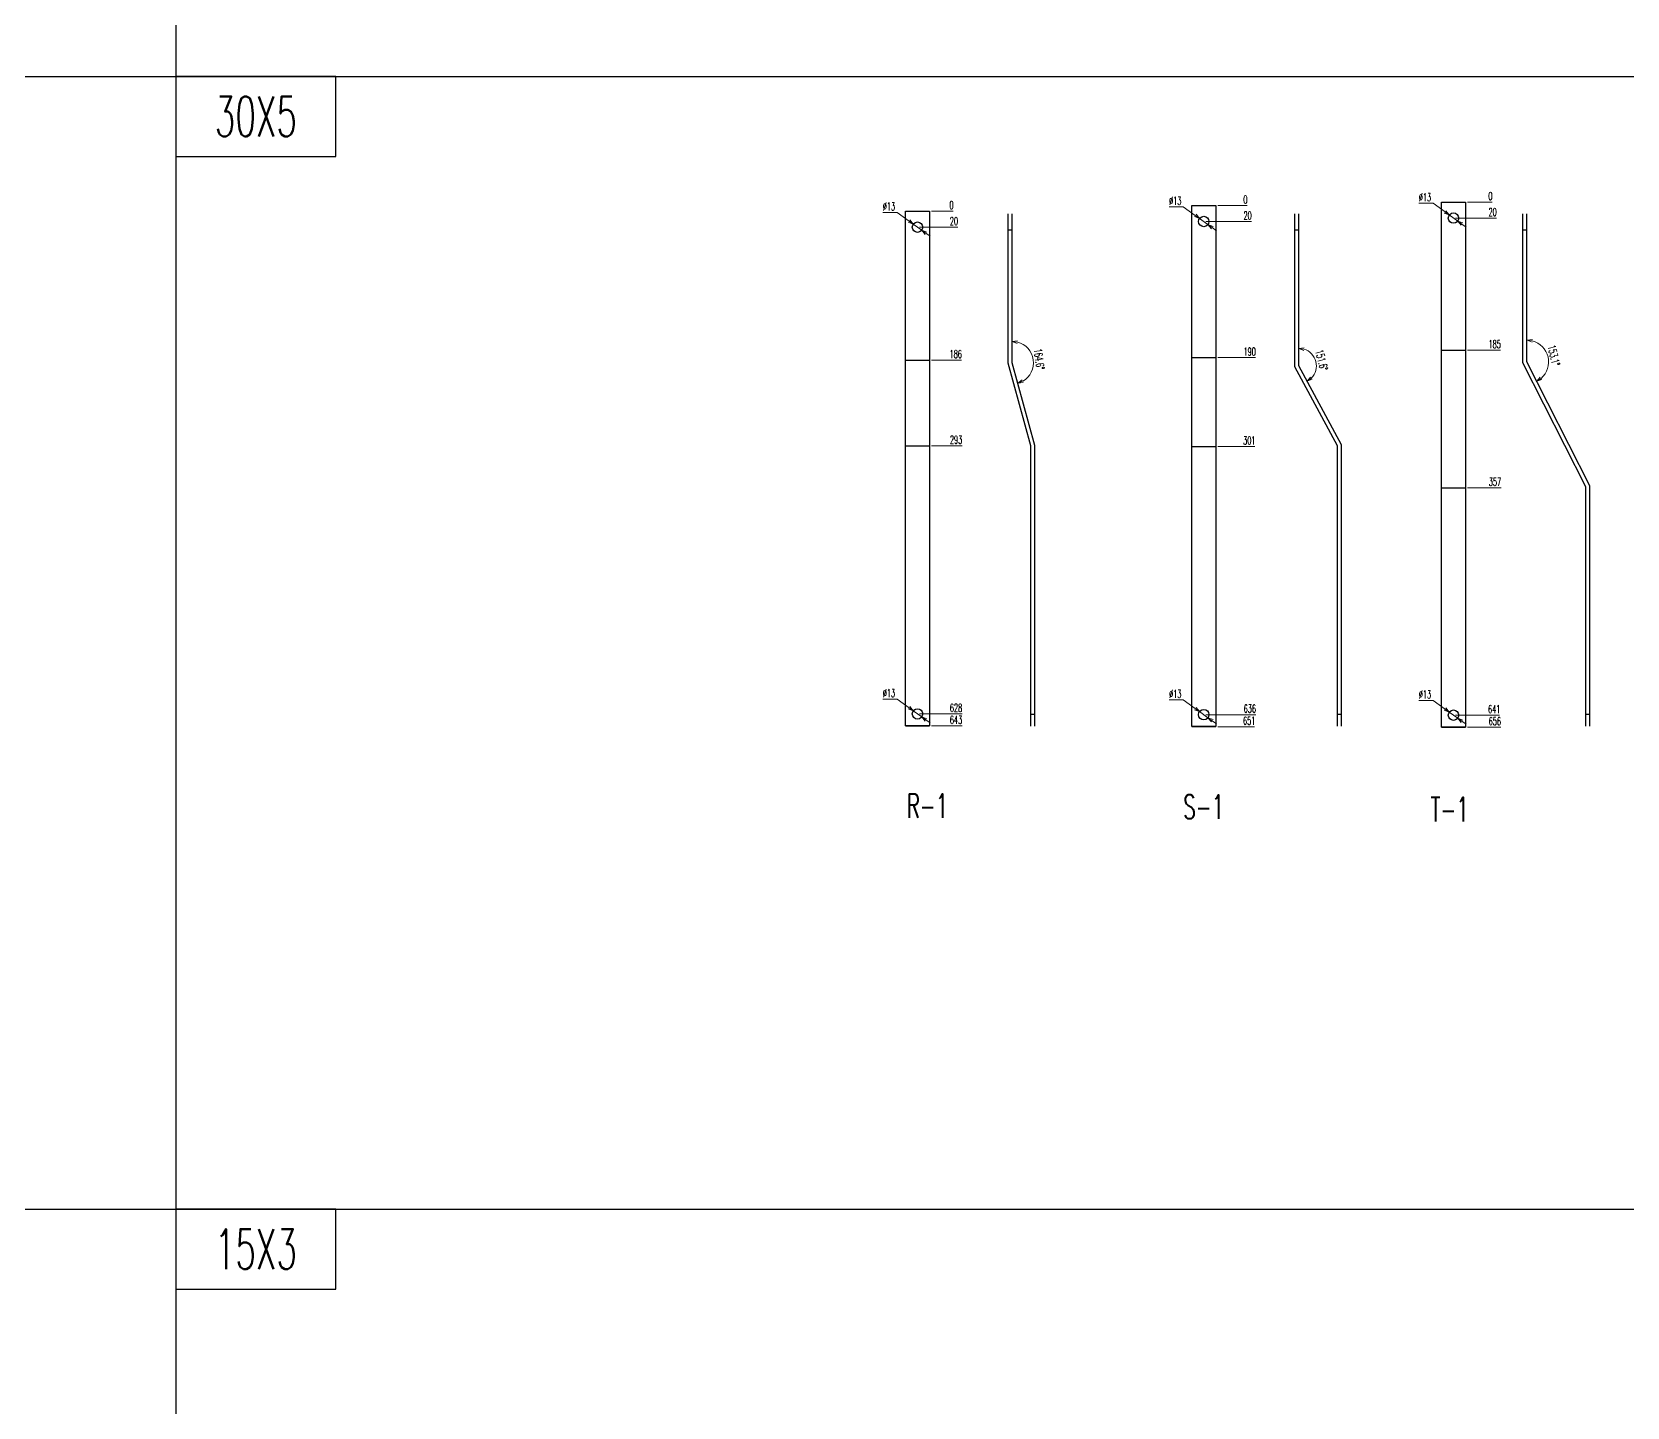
# Model space of a CAD drawing. Header units: millimetres. Extents: x 173893 to 258446, y -176540 to -123824.
# Drawn here: x 201558 to 203551, y -135606 to -133888 of the extents above; entities that cross this region are included whole.
import ezdxf
from ezdxf.enums import TextEntityAlignment as Align

# ---------------------------------------------------------------- set-up
doc = ezdxf.new("R2010")
doc.units = ezdxf.units.MM
doc.header["$LTSCALE"] = 3
doc.layers.add('@.DM. NÉT CHÍNH', color=7, linetype='Continuous')
doc.layers.add('@.VISIBLE', color=7, linetype='Continuous')
doc.styles.add('Ann_w01', font='romans.shx', dxfattribs={"width": 0.6, "bigfont": 'chineset.shx'})
doc.dimstyles.new('Dim 01_SC05', dxfattribs={"dimscale": 5, "dimtxt": 2, "dimasz": 1.3, "dimexe": 0.5, "dimexo": 0.5, "dimgap": 0.5, "dimtad": 1, "dimtoh": 1, "dimdec": 1, "dimzin": 12, "dimdsep": 46, "dimtxsty": 'Ann_w01', "dimblk": 'OPEN30', "dimcen": 1.5, "dimclrd": 6, "dimclre": 6, "dimclrt": 3, "dimadec": 1, "dimazin": 3, "dimtm": 1e-09, "dimtfac": 1, "dimtdec": 1, "dimtmove": 0, "dimatfit": 3, "dimldrblk": 'OPEN30', "dimfxl": 1, "dimtolj": 1, "dimlwd": 20, "dimlwe": 20, "dimarcsym": 0})

# ---------------------------------------------------------------- blocks, each defined once
blk = doc.blocks.new('*D4126')
at = {"layer": '@.DM. NÉT CHÍNH', "color": 6, "linetype": 'Continuous', "lineweight": 20, "transparency": 16777216}
blk.add_line((202681.7, -134755.1), (202719.8, -134755.1), dxfattribs=at)
at = {"layer": 'Defpoints', "color": 0, "linetype": 'Continuous', "transparency": 16777216}
for p in [(202664.2, -134112.1), (202679.2, -134755.1), (202702.2, -134755.1)]:
    blk.add_point(p, dxfattribs=at)
at = {"layer": '@.DM. NÉT CHÍNH', "color": 3, "linetype": 'Continuous', "transparency": 16777216, "insert": (202712.3, -134747.6), "char_height": 10, "attachment_point": 5, "style": 'Ann_w01'}
blk.add_mtext('\\A1;643', dxfattribs=at)
blk = doc.blocks.new('_Open30')
at = {"color": 0, "linetype": 'ByBlock', "lineweight": -2}
for p, q in [((-1, 0.27), (0, 0)), ((0, 0), (-1, -0.27)), ((0, 0), (-1, 0))]:
    blk.add_line(p, q, dxfattribs=at)
blk = doc.blocks.new('*D4127')
at = {"layer": '@.DM. NÉT CHÍNH', "color": 6, "linetype": 'Continuous', "lineweight": 20, "transparency": 16777216}
blk.add_line((202666.7, -134740.1), (202719.8, -134740.1), dxfattribs=at)
at = {"layer": 'Defpoints', "color": 0, "linetype": 'Continuous', "transparency": 16777216}
for p in [(202664.2, -134112.1), (202664.2, -134740.1), (202702.2, -134740.1)]:
    blk.add_point(p, dxfattribs=at)
at = {"layer": '@.DM. NÉT CHÍNH', "color": 3, "linetype": 'Continuous', "transparency": 16777216, "insert": (202712.3, -134732.6), "char_height": 10, "attachment_point": 5, "style": 'Ann_w01'}
blk.add_mtext('\\A1;628', dxfattribs=at)
blk = doc.blocks.new('*D4128')
at = {"layer": '@.DM. NÉT CHÍNH', "color": 6, "linetype": 'Continuous', "lineweight": 20, "transparency": 16777216}
blk.add_line((202681.7, -134405.1), (202720.1, -134405.1), dxfattribs=at)
at = {"layer": 'Defpoints', "color": 0, "linetype": 'Continuous', "transparency": 16777216}
for p in [(202664.2, -134112.1), (202679.2, -134405.1), (202702.2, -134405.1)]:
    blk.add_point(p, dxfattribs=at)
at = {"layer": '@.DM. NÉT CHÍNH', "color": 3, "linetype": 'Continuous', "transparency": 16777216, "insert": (202712.4, -134397.6), "char_height": 10, "attachment_point": 5, "style": 'Ann_w01'}
blk.add_mtext('\\A1;293', dxfattribs=at)
blk = doc.blocks.new('*D4129')
at = {"layer": '@.DM. NÉT CHÍNH', "color": 6, "linetype": 'Continuous', "lineweight": 20, "transparency": 16777216}
blk.add_line((202681.7, -134298.1), (202719.3, -134298.1), dxfattribs=at)
at = {"layer": 'Defpoints', "color": 0, "linetype": 'Continuous', "transparency": 16777216}
for p in [(202664.2, -134112.1), (202679.2, -134298.1), (202702.2, -134298.1)]:
    blk.add_point(p, dxfattribs=at)
at = {"layer": '@.DM. NÉT CHÍNH', "color": 3, "linetype": 'Continuous', "transparency": 16777216, "insert": (202712, -134290.6), "char_height": 10, "attachment_point": 5, "style": 'Ann_w01'}
blk.add_mtext('\\A1;186', dxfattribs=at)
blk = doc.blocks.new('*D4130')
at = {"layer": '@.DM. NÉT CHÍNH', "color": 6, "linetype": 'Continuous', "lineweight": 20, "transparency": 16777216}
blk.add_line((202666.7, -134132.1), (202714.4, -134132.1), dxfattribs=at)
at = {"layer": 'Defpoints', "color": 0, "linetype": 'Continuous', "transparency": 16777216}
for p in [(202664.2, -134112.1), (202664.2, -134132.1), (202702.2, -134132.1)]:
    blk.add_point(p, dxfattribs=at)
at = {"layer": '@.DM. NÉT CHÍNH', "color": 3, "linetype": 'Continuous', "transparency": 16777216, "insert": (202709.6, -134124.6), "char_height": 10, "attachment_point": 5, "style": 'Ann_w01'}
blk.add_mtext('\\A1;20', dxfattribs=at)
blk = doc.blocks.new('*D4131')
at = {"layer": '@.DM. NÉT CHÍNH', "color": 6, "linetype": 'Continuous', "lineweight": 20, "transparency": 16777216}
blk.add_line((202681.7, -134112.1), (202708.7, -134112.1), dxfattribs=at)
at = {"layer": 'Defpoints', "color": 0, "linetype": 'Continuous', "transparency": 16777216}
for p in [(202664.2, -134112.1), (202679.2, -134112.1), (202702.2, -134112.1)]:
    blk.add_point(p, dxfattribs=at)
at = {"layer": '@.DM. NÉT CHÍNH', "color": 3, "linetype": 'Continuous', "transparency": 16777216, "insert": (202706.7, -134104.6), "char_height": 10, "attachment_point": 5, "style": 'Ann_w01'}
blk.add_mtext('\\A1;0', dxfattribs=at)
blk = doc.blocks.new('*D4132')
at = {"layer": '@.DM. NÉT CHÍNH', "color": 6, "linetype": 'Continuous', "lineweight": 20, "transparency": 16777216}
blk.add_line((203039.3, -134756.1), (203085.3, -134756.1), dxfattribs=at)
at = {"layer": 'Defpoints', "color": 0, "linetype": 'Continuous', "transparency": 16777216}
for p in [(203021.8, -134105.1), (203036.8, -134756.1), (203069.4, -134756.1)]:
    blk.add_point(p, dxfattribs=at)
at = {"layer": '@.DM. NÉT CHÍNH', "color": 3, "linetype": 'Continuous', "transparency": 16777216, "insert": (203078.6, -134748.6), "char_height": 10, "attachment_point": 5, "style": 'Ann_w01'}
blk.add_mtext('\\A1;651', dxfattribs=at)
blk = doc.blocks.new('*D4133')
at = {"layer": '@.DM. NÉT CHÍNH', "color": 6, "linetype": 'Continuous', "lineweight": 20, "transparency": 16777216}
blk.add_line((203024.3, -134741.1), (203087, -134741.1), dxfattribs=at)
at = {"layer": 'Defpoints', "color": 0, "linetype": 'Continuous', "transparency": 16777216}
for p in [(203021.8, -134105.1), (203021.8, -134741.1), (203069.4, -134741.1)]:
    blk.add_point(p, dxfattribs=at)
at = {"layer": '@.DM. NÉT CHÍNH', "color": 3, "linetype": 'Continuous', "transparency": 16777216, "insert": (203079.4, -134733.6), "char_height": 10, "attachment_point": 5, "style": 'Ann_w01'}
blk.add_mtext('\\A1;636', dxfattribs=at)
blk = doc.blocks.new('*D4134')
at = {"layer": '@.DM. NÉT CHÍNH', "color": 6, "linetype": 'Continuous', "lineweight": 20, "transparency": 16777216}
blk.add_line((203039.3, -134406.1), (203085.6, -134406.1), dxfattribs=at)
at = {"layer": 'Defpoints', "color": 0, "linetype": 'Continuous', "transparency": 16777216}
for p in [(203021.8, -134105.1), (203036.8, -134406.1), (203069.4, -134406.1)]:
    blk.add_point(p, dxfattribs=at)
at = {"layer": '@.DM. NÉT CHÍNH', "color": 3, "linetype": 'Continuous', "transparency": 16777216, "insert": (203078.7, -134398.6), "char_height": 10, "attachment_point": 5, "style": 'Ann_w01'}
blk.add_mtext('\\A1;301', dxfattribs=at)
blk = doc.blocks.new('*D4135')
at = {"layer": '@.DM. NÉT CHÍNH', "color": 6, "linetype": 'Continuous', "lineweight": 20, "transparency": 16777216}
blk.add_line((203039.3, -134295.1), (203086.4, -134295.1), dxfattribs=at)
at = {"layer": 'Defpoints', "color": 0, "linetype": 'Continuous', "transparency": 16777216}
for p in [(203021.8, -134105.1), (203036.8, -134295.1), (203069.4, -134295.1)]:
    blk.add_point(p, dxfattribs=at)
at = {"layer": '@.DM. NÉT CHÍNH', "color": 3, "linetype": 'Continuous', "transparency": 16777216, "insert": (203079.2, -134287.6), "char_height": 10, "attachment_point": 5, "style": 'Ann_w01'}
blk.add_mtext('\\A1;190', dxfattribs=at)
blk = doc.blocks.new('*D4136')
at = {"layer": '@.DM. NÉT CHÍNH', "color": 6, "linetype": 'Continuous', "lineweight": 20, "transparency": 16777216}
blk.add_line((203024.3, -134125.1), (203081.6, -134125.1), dxfattribs=at)
at = {"layer": 'Defpoints', "color": 0, "linetype": 'Continuous', "transparency": 16777216}
for p in [(203021.8, -134105.1), (203021.8, -134125.1), (203069.4, -134125.1)]:
    blk.add_point(p, dxfattribs=at)
at = {"layer": '@.DM. NÉT CHÍNH', "color": 3, "linetype": 'Continuous', "transparency": 16777216, "insert": (203076.7, -134117.6), "char_height": 10, "attachment_point": 5, "style": 'Ann_w01'}
blk.add_mtext('\\A1;20', dxfattribs=at)
blk = doc.blocks.new('*D4137')
at = {"layer": '@.DM. NÉT CHÍNH', "color": 6, "linetype": 'Continuous', "lineweight": 20, "transparency": 16777216}
blk.add_line((203039.3, -134105.1), (203075.9, -134105.1), dxfattribs=at)
at = {"layer": 'Defpoints', "color": 0, "linetype": 'Continuous', "transparency": 16777216}
for p in [(203021.8, -134105.1), (203036.8, -134105.1), (203069.4, -134105.1)]:
    blk.add_point(p, dxfattribs=at)
at = {"layer": '@.DM. NÉT CHÍNH', "color": 3, "linetype": 'Continuous', "transparency": 16777216, "insert": (203073.9, -134097.6), "char_height": 10, "attachment_point": 5, "style": 'Ann_w01'}
blk.add_mtext('\\A1;0', dxfattribs=at)
blk = doc.blocks.new('*D4138')
at = {"layer": '@.DM. NÉT CHÍNH', "color": 6, "linetype": 'Continuous', "lineweight": 20, "transparency": 16777216}
blk.add_line((203351.3, -134756.7), (203393.1, -134756.7), dxfattribs=at)
at = {"layer": 'Defpoints', "color": 0, "linetype": 'Continuous', "transparency": 16777216}
for p in [(203333.8, -134100.7), (203348.8, -134756.7), (203375.5, -134756.7)]:
    blk.add_point(p, dxfattribs=at)
at = {"layer": '@.DM. NÉT CHÍNH', "color": 3, "linetype": 'Continuous', "transparency": 16777216, "insert": (203385.5, -134749.2), "char_height": 10, "attachment_point": 5, "style": 'Ann_w01'}
blk.add_mtext('\\A1;656', dxfattribs=at)
blk = doc.blocks.new('*D4139')
at = {"layer": '@.DM. NÉT CHÍNH', "color": 6, "linetype": 'Continuous', "lineweight": 20, "transparency": 16777216}
blk.add_line((203336.3, -134741.7), (203391.4, -134741.7), dxfattribs=at)
at = {"layer": 'Defpoints', "color": 0, "linetype": 'Continuous', "transparency": 16777216}
for p in [(203333.8, -134100.7), (203333.8, -134741.7), (203375.5, -134741.7)]:
    blk.add_point(p, dxfattribs=at)
at = {"layer": '@.DM. NÉT CHÍNH', "color": 3, "linetype": 'Continuous', "transparency": 16777216, "insert": (203384.7, -134734.2), "char_height": 10, "attachment_point": 5, "style": 'Ann_w01'}
blk.add_mtext('\\A1;641', dxfattribs=at)
blk = doc.blocks.new('*D4140')
at = {"layer": '@.DM. NÉT CHÍNH', "color": 6, "linetype": 'Continuous', "lineweight": 20, "transparency": 16777216}
blk.add_line((203351.3, -134457.7), (203393.4, -134457.7), dxfattribs=at)
at = {"layer": 'Defpoints', "color": 0, "linetype": 'Continuous', "transparency": 16777216}
for p in [(203333.8, -134100.7), (203348.8, -134457.7), (203375.5, -134457.7)]:
    blk.add_point(p, dxfattribs=at)
at = {"layer": '@.DM. NÉT CHÍNH', "color": 3, "linetype": 'Continuous', "transparency": 16777216, "insert": (203385.7, -134450.2), "char_height": 10, "attachment_point": 5, "style": 'Ann_w01'}
blk.add_mtext('\\A1;357', dxfattribs=at)
blk = doc.blocks.new('*D4141')
at = {"layer": '@.DM. NÉT CHÍNH', "color": 6, "linetype": 'Continuous', "lineweight": 20, "transparency": 16777216}
blk.add_line((203351.3, -134285.7), (203392.5, -134285.7), dxfattribs=at)
at = {"layer": 'Defpoints', "color": 0, "linetype": 'Continuous', "transparency": 16777216}
for p in [(203333.8, -134100.7), (203348.8, -134285.7), (203375.5, -134285.7)]:
    blk.add_point(p, dxfattribs=at)
at = {"layer": '@.DM. NÉT CHÍNH', "color": 3, "linetype": 'Continuous', "transparency": 16777216, "insert": (203385.3, -134278.2), "char_height": 10, "attachment_point": 5, "style": 'Ann_w01'}
blk.add_mtext('\\A1;185', dxfattribs=at)
blk = doc.blocks.new('*D4142')
at = {"layer": '@.DM. NÉT CHÍNH', "color": 6, "linetype": 'Continuous', "lineweight": 20, "transparency": 16777216}
blk.add_line((203336.3, -134120.7), (203387.7, -134120.7), dxfattribs=at)
at = {"layer": 'Defpoints', "color": 0, "linetype": 'Continuous', "transparency": 16777216}
for p in [(203333.8, -134100.7), (203333.8, -134120.7), (203375.5, -134120.7)]:
    blk.add_point(p, dxfattribs=at)
at = {"layer": '@.DM. NÉT CHÍNH', "color": 3, "linetype": 'Continuous', "transparency": 16777216, "insert": (203382.8, -134113.2), "char_height": 10, "attachment_point": 5, "style": 'Ann_w01'}
blk.add_mtext('\\A1;20', dxfattribs=at)
blk = doc.blocks.new('*D4143')
at = {"layer": '@.DM. NÉT CHÍNH', "color": 6, "linetype": 'Continuous', "lineweight": 20, "transparency": 16777216}
blk.add_line((203351.3, -134100.7), (203382, -134100.7), dxfattribs=at)
at = {"layer": 'Defpoints', "color": 0, "linetype": 'Continuous', "transparency": 16777216}
for p in [(203333.8, -134100.7), (203348.8, -134100.7), (203375.5, -134100.7)]:
    blk.add_point(p, dxfattribs=at)
at = {"layer": '@.DM. NÉT CHÍNH', "color": 3, "linetype": 'Continuous', "transparency": 16777216, "insert": (203380, -134093.2), "char_height": 10, "attachment_point": 5, "style": 'Ann_w01'}
blk.add_mtext('\\A1;0', dxfattribs=at)
blk = doc.blocks.new('*D4144')
at = {"layer": '@.DM. NÉT CHÍNH', "color": 6, "linetype": 'Continuous', "lineweight": 20, "transparency": 16777216}
for p, q in [((203290.6, -134102.3), (203308.3, -134102.3)), ((203308.3, -134102.3), (203323.3, -134113.1)), ((203339.1, -134124.5), (203328.5, -134116.9)), ((203344.4, -134128.3), (203349.6, -134132.1))]:
    blk.add_line(p, q, dxfattribs=at)
at = {"layer": 'Defpoints', "color": 0, "linetype": 'Continuous', "transparency": 16777216}
for p in [(203328.5, -134116.9), (203339.1, -134124.5)]:
    blk.add_point(p, dxfattribs=at)
at = {"layer": '@.DM. NÉT CHÍNH', "color": 6, "linetype": 'Continuous', "lineweight": 20, "transparency": 16777216, "xscale": 6.5, "yscale": 6.5, "zscale": 6.5}
for p, rotation in [((203328.5, -134116.9), 324.2300400444876), ((203339.1, -134124.5), 144.2300400444876)]:
    blk.add_blockref('_Open30', p, dxfattribs=dict(at, rotation=rotation))
at = {"layer": '@.DM. NÉT CHÍNH', "color": 3, "linetype": 'Continuous', "transparency": 16777216, "insert": (203298.2, -134094.8), "char_height": 10, "attachment_point": 5, "style": 'Ann_w01'}
blk.add_mtext('\\A1;∅13', dxfattribs=at)
blk = doc.blocks.new('*D4145')
at = {"layer": '@.DM. NÉT CHÍNH', "color": 6, "linetype": 'Continuous', "lineweight": 20, "transparency": 16777216}
for p, q in [((203290.6, -134723.3), (203308.3, -134723.3)), ((203308.3, -134723.3), (203323.3, -134734.1)), ((203339.1, -134745.5), (203328.5, -134737.9)), ((203344.4, -134749.3), (203349.6, -134753.1))]:
    blk.add_line(p, q, dxfattribs=at)
at = {"layer": 'Defpoints', "color": 0, "linetype": 'Continuous', "transparency": 16777216}
for p in [(203328.5, -134737.9), (203339.1, -134745.5)]:
    blk.add_point(p, dxfattribs=at)
at = {"layer": '@.DM. NÉT CHÍNH', "color": 6, "linetype": 'Continuous', "lineweight": 20, "transparency": 16777216, "xscale": 6.5, "yscale": 6.5, "zscale": 6.5}
for p, rotation in [((203328.5, -134737.9), 324.2300400447539), ((203339.1, -134745.5), 144.2300400447539)]:
    blk.add_blockref('_Open30', p, dxfattribs=dict(at, rotation=rotation))
at = {"layer": '@.DM. NÉT CHÍNH', "color": 3, "linetype": 'Continuous', "transparency": 16777216, "insert": (203298.2, -134715.8), "char_height": 10, "attachment_point": 5, "style": 'Ann_w01'}
blk.add_mtext('\\A1;∅13', dxfattribs=at)
blk = doc.blocks.new('*D4146')
at = {"layer": '@.DM. NÉT CHÍNH', "color": 6, "linetype": 'Continuous', "lineweight": 20, "transparency": 16777216}
for p, q in [((202978.6, -134106.7), (202996.2, -134106.7)), ((202996.2, -134106.7), (203011.2, -134117.5)), ((203027.1, -134128.9), (203016.5, -134121.3)), ((203032.3, -134132.7), (203037.6, -134136.5))]:
    blk.add_line(p, q, dxfattribs=at)
at = {"layer": 'Defpoints', "color": 0, "linetype": 'Continuous', "transparency": 16777216}
for p in [(203016.5, -134121.3), (203027.1, -134128.9)]:
    blk.add_point(p, dxfattribs=at)
at = {"layer": '@.DM. NÉT CHÍNH', "color": 6, "linetype": 'Continuous', "lineweight": 20, "transparency": 16777216, "xscale": 6.5, "yscale": 6.5, "zscale": 6.5}
for p, rotation in [((203016.5, -134121.3), 324.2300400445626), ((203027.1, -134128.9), 144.2300400445626)]:
    blk.add_blockref('_Open30', p, dxfattribs=dict(at, rotation=rotation))
at = {"layer": '@.DM. NÉT CHÍNH', "color": 3, "linetype": 'Continuous', "transparency": 16777216, "insert": (202986.2, -134099.2), "char_height": 10, "attachment_point": 5, "style": 'Ann_w01'}
blk.add_mtext('\\A1;∅13', dxfattribs=at)
blk = doc.blocks.new('*D4147')
at = {"layer": '@.DM. NÉT CHÍNH', "color": 6, "linetype": 'Continuous', "lineweight": 20, "transparency": 16777216}
for p, q in [((202978.6, -134722.7), (202996.2, -134722.7)), ((202996.2, -134722.7), (203011.2, -134733.5)), ((203027.1, -134744.9), (203016.5, -134737.3)), ((203032.3, -134748.7), (203037.6, -134752.5))]:
    blk.add_line(p, q, dxfattribs=at)
at = {"layer": 'Defpoints', "color": 0, "linetype": 'Continuous', "transparency": 16777216}
for p in [(203016.5, -134737.3), (203027.1, -134744.9)]:
    blk.add_point(p, dxfattribs=at)
at = {"layer": '@.DM. NÉT CHÍNH', "color": 6, "linetype": 'Continuous', "lineweight": 20, "transparency": 16777216, "xscale": 6.5, "yscale": 6.5, "zscale": 6.5}
for p, rotation in [((203016.5, -134737.3), 324.2300400443544), ((203027.1, -134744.9), 144.2300400443544)]:
    blk.add_blockref('_Open30', p, dxfattribs=dict(at, rotation=rotation))
at = {"layer": '@.DM. NÉT CHÍNH', "color": 3, "linetype": 'Continuous', "transparency": 16777216, "insert": (202986.2, -134715.2), "char_height": 10, "attachment_point": 5, "style": 'Ann_w01'}
blk.add_mtext('\\A1;∅13', dxfattribs=at)
blk = doc.blocks.new('*D4148')
at = {"layer": '@.DM. NÉT CHÍNH', "color": 6, "linetype": 'Continuous', "lineweight": 20, "transparency": 16777216}
for p, q in [((202621, -134113.7), (202638.6, -134113.7)), ((202638.6, -134113.7), (202653.6, -134124.5)), ((202669.4, -134135.9), (202658.9, -134128.3)), ((202674.7, -134139.7), (202680, -134143.5))]:
    blk.add_line(p, q, dxfattribs=at)
at = {"layer": 'Defpoints', "color": 0, "linetype": 'Continuous', "transparency": 16777216}
for p in [(202658.9, -134128.3), (202669.4, -134135.9)]:
    blk.add_point(p, dxfattribs=at)
at = {"layer": '@.DM. NÉT CHÍNH', "color": 6, "linetype": 'Continuous', "lineweight": 20, "transparency": 16777216, "xscale": 6.5, "yscale": 6.5, "zscale": 6.5}
for p, rotation in [((202658.9, -134128.3), 324.2300400444584), ((202669.4, -134135.9), 144.2300400444584)]:
    blk.add_blockref('_Open30', p, dxfattribs=dict(at, rotation=rotation))
at = {"layer": '@.DM. NÉT CHÍNH', "color": 3, "linetype": 'Continuous', "transparency": 16777216, "insert": (202628.5, -134106.2), "char_height": 10, "attachment_point": 5, "style": 'Ann_w01'}
blk.add_mtext('\\A1;∅13', dxfattribs=at)
blk = doc.blocks.new('*D4149')
at = {"layer": '@.DM. NÉT CHÍNH', "color": 6, "linetype": 'Continuous', "lineweight": 20, "transparency": 16777216}
for p, q in [((202621, -134721.7), (202638.6, -134721.7)), ((202638.6, -134721.7), (202653.6, -134732.5)), ((202669.4, -134743.9), (202658.9, -134736.3)), ((202674.7, -134747.7), (202680, -134751.5))]:
    blk.add_line(p, q, dxfattribs=at)
at = {"layer": 'Defpoints', "color": 0, "linetype": 'Continuous', "transparency": 16777216}
for p in [(202658.9, -134736.3), (202669.4, -134743.9)]:
    blk.add_point(p, dxfattribs=at)
at = {"layer": '@.DM. NÉT CHÍNH', "color": 6, "linetype": 'Continuous', "lineweight": 20, "transparency": 16777216, "xscale": 6.5, "yscale": 6.5, "zscale": 6.5}
for p, rotation in [((202658.9, -134736.3), 324.2300400446957), ((202669.4, -134743.9), 144.2300400446958)]:
    blk.add_blockref('_Open30', p, dxfattribs=dict(at, rotation=rotation))
at = {"layer": '@.DM. NÉT CHÍNH', "color": 3, "linetype": 'Continuous', "transparency": 16777216, "insert": (202628.5, -134714.2), "char_height": 10, "attachment_point": 5, "style": 'Ann_w01'}
blk.add_mtext('\\A1;∅13', dxfattribs=at)
blk = doc.blocks.new('*D4150')
at = {"layer": '@.DM. NÉT CHÍNH', "color": 6, "linetype": 'Continuous', "lineweight": 20, "transparency": 16777216}
blk.add_arc((202782.5, -134301.4), 26.6, 299.4613, 75.9587, dxfattribs=at)
at = {"layer": 'Defpoints', "color": 0, "linetype": 'Continuous', "transparency": 16777216}
for p in [(202782.5, -134115.5), (202782.5, -134301.4), (202782.5, -134301.4), (202807.5, -134310.4), (202811, -134404.8)]:
    blk.add_point(p, dxfattribs=at)
at = {"layer": '@.DM. NÉT CHÍNH', "color": 6, "linetype": 'Continuous', "lineweight": 20, "transparency": 16777216, "xscale": 6.5, "yscale": 6.5, "zscale": 6.5}
for p, rotation in [((202782.5, -134274.9), 172.9793427485117), ((202789.5, -134327.1), 202.4406229023245)]:
    blk.add_blockref('_Open30', p, dxfattribs=dict(at, rotation=rotation))
at = {"layer": '@.DM. NÉT CHÍNH', "color": 3, "linetype": 'Continuous', "transparency": 16777216, "insert": (202816.2, -134296.9), "char_height": 10, "attachment_point": 5, "rotation": 277.71, "style": 'Ann_w01'}
blk.add_mtext('\\A1;164.6°', dxfattribs=at)
blk = doc.blocks.new('*D4151')
at = {"layer": '@.DM. NÉT CHÍNH', "color": 6, "linetype": 'Continuous', "lineweight": 20, "transparency": 16777216}
blk.add_arc((203140.6, -134305.4), 21.9, 315.4797, 72.9703, dxfattribs=at)
at = {"layer": 'Defpoints', "color": 0, "linetype": 'Continuous', "transparency": 16777216}
for p in [(203140.6, -134115.5), (203140.6, -134305.4), (203140.6, -134305.4), (203162.1, -134309.6), (203194.1, -134404.2)]:
    blk.add_point(p, dxfattribs=at)
at = {"layer": '@.DM. NÉT CHÍNH', "color": 6, "linetype": 'Continuous', "lineweight": 20, "transparency": 16777216, "xscale": 6.5, "yscale": 6.5, "zscale": 6.5}
for p, rotation in [((203140.6, -134283.5), 171.4851516440901), ((203151.1, -134324.7), 216.9648049337222)]:
    blk.add_blockref('_Open30', p, dxfattribs=dict(at, rotation=rotation))
at = {"layer": '@.DM. NÉT CHÍNH', "color": 3, "linetype": 'Continuous', "transparency": 16777216, "insert": (203169.1, -134298.2), "char_height": 10, "attachment_point": 5, "rotation": 284.225, "style": 'Ann_w01'}
blk.add_mtext('\\A1;151.6°', dxfattribs=at)
blk = doc.blocks.new('*D4152')
at = {"layer": '@.DM. NÉT CHÍNH', "color": 6, "linetype": 'Continuous', "lineweight": 20, "transparency": 16777216}
blk.add_arc((203425.7, -134300.5), 27, 310.7005, 76.1857, dxfattribs=at)
at = {"layer": 'Defpoints', "color": 0, "linetype": 'Continuous', "transparency": 16777216}
for p in [(203425.7, -134115.5), (203425.7, -134300.5), (203425.7, -134300.5), (203452.1, -134306.1), (203504.2, -134455.3)]:
    blk.add_point(p, dxfattribs=at)
at = {"layer": '@.DM. NÉT CHÍNH', "color": 6, "linetype": 'Continuous', "lineweight": 20, "transparency": 16777216, "xscale": 6.5, "yscale": 6.5, "zscale": 6.5}
for p, rotation in [((203425.7, -134273.4), 173.0928701137989), ((203437.9, -134324.6), 213.7933918520772)]:
    blk.add_blockref('_Open30', p, dxfattribs=dict(at, rotation=rotation))
at = {"layer": '@.DM. NÉT CHÍNH', "color": 3, "linetype": 'Continuous', "transparency": 16777216, "insert": (203459.2, -134292.4), "char_height": 10, "attachment_point": 5, "rotation": 283.4431, "style": 'Ann_w01'}
blk.add_mtext('\\A1;153.1°', dxfattribs=at)

msp = doc.modelspace()

# ---------------------------------------------------------------- linework, layer by layer
for points in [[(201737.57, -134043.76), (201937.57, -134043.76), (201937.57, -133943.76), (201737.57, -133943.76)], [(201737.57, -135458.63), (201937.57, -135458.63), (201937.57, -135358.63), (201737.57, -135358.63)]]:
    msp.add_lwpolyline(points, close=True)
at = {"layer": '@.DM. NÉT CHÍNH', "linetype": 'Continuous'}
for p, q in [((201737.57, -124247.34), (201737.57, -137826.43)), ((195808.93, -133943.76), (201737.57, -133943.76)), ((201737.57, -133943.76), (210479.46, -133943.76)), ((202777.45, -134135.49), (202782.45, -134135.49)), ((203135.6, -134135.49), (203140.6, -134135.49)), ((203420.67, -134135.49), (203425.67, -134135.49)), ((202805.95, -134740.49), (202810.95, -134740.49)), ((203189.1, -134740.49), (203194.1, -134740.49)), ((203499.17, -134740.49), (203504.17, -134740.49)), ((195808.93, -135358.63), (201737.57, -135358.63)), ((201737.57, -135358.63), (210479.46, -135358.63))]:
    msp.add_line(p, q, dxfattribs=at)
at = {"layer": '@.VISIBLE', "color": 1}
msp.add_line((202649.17, -134755.11), (202679.17, -134755.11), dxfattribs=at)
at = {"layer": '@.VISIBLE', "color": 2}
msp.add_line((203006.8, -134756.08), (203036.8, -134756.08), dxfattribs=at)
at = {"layer": '@.VISIBLE', "color": 4}
msp.add_line((203318.81, -134756.71), (203348.81, -134756.71), dxfattribs=at)
at = {"layer": '@.VISIBLE', "color": 2}
for points in [[(203006.8, -134756.08), (203006.8, -134105.08), (203036.8, -134105.08), (203036.8, -134756.08)], [(203006.8, -134756.08), (203006.8, -134295.08), (203036.8, -134295.08), (203036.8, -134756.08)], [(203006.8, -134756.08), (203006.8, -134406.08), (203036.8, -134406.08), (203036.8, -134756.08)]]:
    msp.add_lwpolyline(points, close=True, dxfattribs=at)
at = {"layer": '@.VISIBLE', "color": 4}
for points in [[(203318.81, -134756.71), (203318.81, -134100.71), (203348.81, -134100.71), (203348.81, -134756.71)], [(203318.81, -134756.71), (203318.81, -134285.71), (203348.81, -134285.71), (203348.81, -134756.71)], [(203318.81, -134756.71), (203318.81, -134457.71), (203348.81, -134457.71), (203348.81, -134756.71)]]:
    msp.add_lwpolyline(points, close=True, dxfattribs=at)
at = {"layer": '@.VISIBLE', "color": 1}
for points in [[(202649.17, -134755.11), (202649.17, -134112.11), (202679.17, -134112.11), (202679.17, -134755.11)], [(202649.17, -134755.11), (202649.17, -134298.11), (202679.17, -134298.11), (202679.17, -134755.11)], [(202649.17, -134755.11), (202649.17, -134405.11), (202679.17, -134405.11), (202679.17, -134755.11)]]:
    msp.add_lwpolyline(points, close=True, dxfattribs=at)
for points in [[(202805.95, -134755.49), (202805.95, -134405.45), (202777.45, -134302.12), (202777.45, -134115.49)], [(202810.95, -134755.49), (202810.95, -134404.77), (202782.45, -134301.45), (202782.45, -134115.49)]]:
    msp.add_lwpolyline(points, dxfattribs=at)
at = {"layer": '@.VISIBLE', "color": 2}
for points in [[(203189.1, -134755.49), (203189.1, -134405.45), (203135.6, -134306.71), (203135.6, -134115.49)], [(203194.1, -134755.49), (203194.1, -134404.19), (203140.6, -134305.45), (203140.6, -134115.49)]]:
    msp.add_lwpolyline(points, dxfattribs=at)
at = {"layer": '@.VISIBLE', "color": 4}
for points in [[(203499.17, -134755.49), (203499.17, -134456.48), (203420.67, -134301.66), (203420.67, -134115.49)], [(203504.17, -134755.49), (203504.17, -134455.29), (203425.67, -134300.46), (203425.67, -134115.49)]]:
    msp.add_lwpolyline(points, dxfattribs=at)
at = {"layer": '@.VISIBLE', "color": 1}
for centre in [(202664.17, -134132.11), (202664.17, -134740.11)]:
    msp.add_circle(centre, 6.5, dxfattribs=at)
at = {"layer": '@.VISIBLE', "color": 2}
for centre in [(203021.8, -134125.08), (203021.8, -134741.08)]:
    msp.add_circle(centre, 6.5, dxfattribs=at)
at = {"layer": '@.VISIBLE', "color": 4}
for centre in [(203333.81, -134120.71), (203333.81, -134741.71)]:
    msp.add_circle(centre, 6.5, dxfattribs=at)

# ---------------------------------------------------------------- texts
at = {"color": 1, "style": 'Ann_w01', "width": 0.6}
for s, p in [('30X5', (201837.57, -133993.76)), ('15X3', (201837.57, -135408.63))]:
    msp.add_text(s, height=50, dxfattribs=at).set_placement(p, align=Align.MIDDLE_CENTER)
at = {"style": 'Ann_w01', "width": 0.6}
for s, p in [('R-1', (202676.57, -134855)), ('S-1', (203021.8, -134856.08)), ('T-1', (203328.95, -134859.35))]:
    msp.add_text(s, height=30, dxfattribs=at).set_placement(p, align=Align.MIDDLE_CENTER)

# ---------------------------------------------------------------- dimensions: what is measured, and where the dimension line sits
at = {"layer": '@.DM. NÉT CHÍNH', "linetype": 'Continuous'}
for p1, p2, picture, middle in [((203339.09, -134124.51), (203328.54, -134116.91), '*D4144', (203298.18, -134102.29)), ((202669.44, -134135.91), (202658.89, -134128.31), '*D4148', (202628.54, -134113.69)), ((203027.07, -134128.88), (203016.52, -134121.28), '*D4146', (202986.17, -134106.66)), ((202669.44, -134743.91), (202658.89, -134736.31), '*D4149', (202628.54, -134721.69)), ((203027.07, -134744.88), (203016.52, -134737.28), '*D4147', (202986.17, -134722.66)), ((203339.09, -134745.51), (203328.54, -134737.91), '*D4145', (203298.18, -134723.29))]:
    dim = msp.add_diameter_dim_2p(p1=p1, p2=p2, dimstyle='Dim 01_SC05', dxfattribs=at)
    dim.commit()
    dim.dimension.update_dxf_attribs({"geometry": picture, "text_midpoint": middle, "dimtype": 163})
for feature_location, offset, origin, picture, middle in [((203348.8142846, -134100.70616821), (26.66154635, 0), (203333.8142846, -134100.70616821), '*D4143', (203379.97583094, -134093.20616821)), ((202679.16825294, -134112.10554503), (23.0357452, 0), (202664.16825294, -134112.10554503), '*D4131', (202706.70399814, -134104.60554503)), ((203036.79594452, -134105.07603074), (32.58092442, 0), (203021.79594452, -134105.07603074), '*D4137', (203073.87686894, -134097.57603074)), ((203036.8, -134756.08), (32.58, 0), (203021.8, -134105.08), '*D4132', (203078.59, -134748.58)), ((203021.8, -134741.08), (47.58, 0), (203021.8, -134105.08), '*D4133', (203079.45, -134733.58)), ((203036.8, -134406.08), (32.58, 0), (203021.8, -134105.08), '*D4134', (203078.73, -134398.58)), ((203036.8, -134295.08), (32.58, 0), (203021.8, -134105.08), '*D4135', (203079.16, -134287.58)), ((203021.8, -134125.08), (47.58, 0), (203021.8, -134105.08), '*D4136', (203076.73, -134117.58)), ((203348.81, -134756.71), (26.66, 0), (203333.81, -134100.71), '*D4138', (203385.55, -134749.21)), ((203333.81, -134741.71), (41.66, 0), (203333.81, -134100.71), '*D4139', (203384.69, -134734.21)), ((203348.81, -134457.71), (26.66, 0), (203333.81, -134100.71), '*D4140', (203385.69, -134450.21)), ((203348.81, -134285.71), (26.66, 0), (203333.81, -134100.71), '*D4141', (203385.26, -134278.21)), ((203333.81, -134120.71), (41.66, 0), (203333.81, -134100.71), '*D4142', (203382.83, -134113.21)), ((202679.17, -134755.11), (23.04, 0), (202664.17, -134112.11), '*D4126', (202712.28, -134747.61)), ((202664.17, -134740.11), (38.04, 0), (202664.17, -134112.11), '*D4127', (202712.28, -134732.61)), ((202679.17, -134405.11), (23.04, 0), (202664.17, -134112.11), '*D4128', (202712.42, -134397.61)), ((202679.17, -134298.11), (23.04, 0), (202664.17, -134112.11), '*D4129', (202711.99, -134290.61)), ((202664.17, -134132.11), (38.04, 0), (202664.17, -134112.11), '*D4130', (202709.56, -134124.61))]:
    dim = msp.add_ordinate_dim(feature_location=feature_location, offset=offset, dtype=0, origin=origin, dimstyle='Dim 01_SC05', dxfattribs=at)
    dim.commit()
    dim.dimension.update_dxf_attribs({"geometry": picture, "text_midpoint": middle})
for base, line1, line2, picture, middle in [((202807.48, -134310.42), ((202810.95, -134404.77), (202782.45, -134301.45)), ((202782.45, -134301.45), (202782.45, -134115.49)), '*D4150', (202816.24, -134296.87)), ((203162.1392, -134309.6477), ((203194.0952, -134404.1872), (203140.5952, -134305.4469)), ((203140.5952, -134305.4469), (203140.5952, -134115.4872)), '*D4151', (203169.1419, -134298.2103)), ((203452.1, -134306.12), ((203504.17, -134455.29), (203425.67, -134300.46)), ((203425.67, -134300.46), (203425.67, -134115.49)), '*D4152', (203459.25, -134292.44))]:
    dim = msp.add_angular_dim_2l(base=base, line1=line1, line2=line2, dimstyle='Dim 01_SC05', dxfattribs=at)
    dim.commit()
    dim.dimension.update_dxf_attribs({"geometry": picture, "text_midpoint": middle})

doc.saveas('drawing.dxf')
